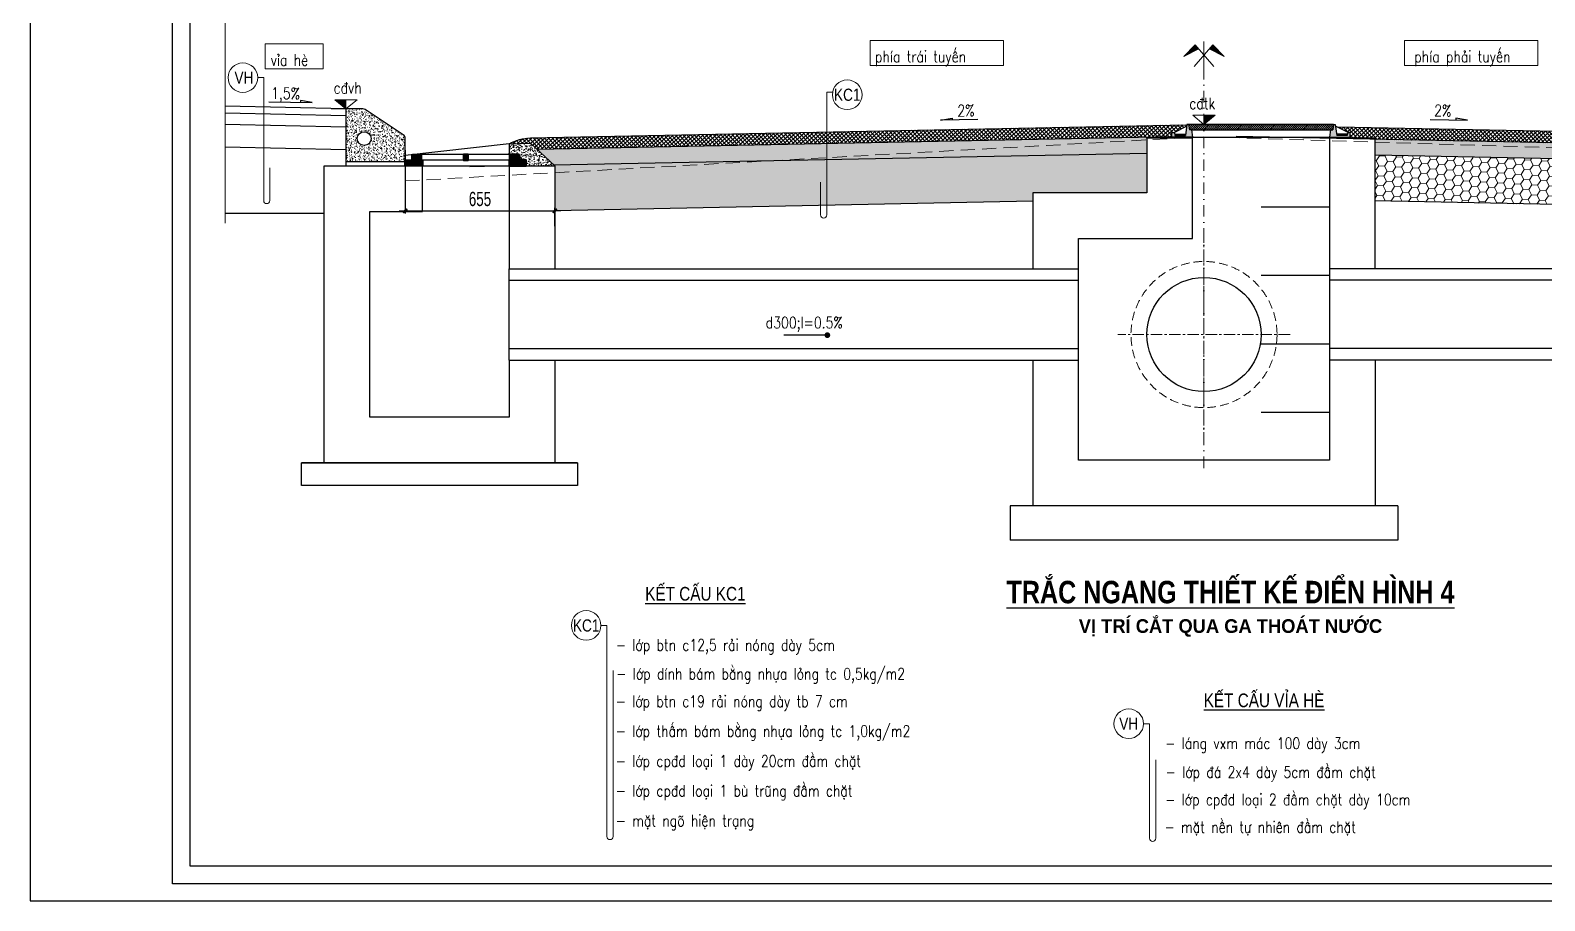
# Model space of a CAD drawing. Header units: millimetres. Extents: x -115725 to -64833, y 11643 to 38907.
# Drawn here: x -113852 to -107216, y 31369 to 35181 of the extents above; entities that cross this region are included whole.
import ezdxf
from ezdxf.enums import TextEntityAlignment as Align

# ---------------------------------------------------------------- set-up
doc = ezdxf.new("R2010")
doc.units = ezdxf.units.MM
doc.header["$MEASUREMENT"] = 0
for name, pattern in [('CENTERX2', [4, 2.5, -0.5, 0.5, -0.5]), ('DASHDOT', [1, 0.5, -0.25, 0, -0.25]), ('HIDDEN', [0.375, 0.25, -0.125])]:
    doc.linetypes.add(name, pattern=pattern)
for name, color, linetype in [('ENTTNTHIETKE1', 2, 'Continuous'), ('KHUNGTEN', 5, 'Continuous'), ('NOI', 4, 'Continuous'), ('thep', 2, 'Continuous')]:
    doc.layers.add(name, color=color, linetype=linetype)
for name, color, linetype, lineweight in [('HATCH', 252, 'Continuous', 9), ('LC Dim', 8, 'Continuous', 18), ('LC Hatch', 252, 'Continuous', 9), ('LC ISO', 153, 'Continuous', 13), ('LC MANH DUT', 35, 'HIDDEN', 5), ('LC Net dam 1', 30, 'Continuous', 30), ('LC Net dam2', 6, 'Continuous', 40), ('LC Net khuat', 4, 'HIDDEN', 13), ('LC Net manh', 239, 'Continuous', 5), ('LC Net thay', 7, 'Continuous', 25), ('LC Net truc', 79, 'DASHDOT', 13), ('LC Text1', 3, 'Continuous', 20), ('LC Text2', 7, 'Continuous', 25), ('net thay', 2, 'Continuous', 25), ('truc', 1, 'CENTERX2', 15)]:
    doc.layers.add(name, color=color, linetype=linetype, lineweight=lineweight)
doc.styles.add('General text 2', font='arial.ttf')
doc.styles.add('HOATBIF', font='hoatbif.shx', dxfattribs={"width": 0.7})
doc.styles.add('LC 1', font='')
doc.styles.add('LC 3', font='vnsimli.shx', dxfattribs={"width": 0.75})
doc.styles.add('LC3', font='', dxfattribs={"width": 0.8})
doc.styles.add('T1', font='Vnsimli.shx', dxfattribs={"width": 0.8})
doc.styles.add('T2', font='', dxfattribs={"width": 0.8})
doc.styles.get('LC 1').set_extended_font_data('.VnAvantH', bold=True)
doc.styles.get('LC3').set_extended_font_data('.VnArialH', bold=True)
doc.styles.get('T2').set_extended_font_data('.VnArialH')
doc.dimstyles.new('1-100(1-25)', dxfattribs={"dimscale": 25, "dimtxt": 2.5, "dimasz": 0.35, "dimexe": 0.5, "dimexo": 0, "dimgap": 0.8, "dimtad": 1, "dimdec": 0, "dimzin": 0, "dimdsep": 46, "dimtxsty": 'HOATBIF', "dimblk1": 'DOT', "dimblk2": 'DOT', "dimsah": 1, "dimcen": -1, "dimdle": 1, "dimclrd": 256, "dimclre": 256, "dimclrt": 4, "dimadec": 3, "dimazin": 2, "dimtfac": 0.3333333333333333, "dimtdec": 0, "dimtix": 1, "dimtmove": 2, "dimatfit": 3, "dimldrblk": 'DOT', "dimfxl": 1, "dimtvp": 0.8333333333333331, "dimtolj": 1, "dimtzin": 0, "dimarcsym": 0})
pattern_1 = [(49.99999999999999, (-301881.9870597473, -1147.037899700321), (26.89725684752825, -2.353205061847317), [2.8125, -30.9375]), (355, (-301881.9870597473, -1147.037899700321), (-5.203175010487501, 28.20720501375044), [2.25, -24.75]), (100.45144446, (-301879.7456217098, -1147.234000100325), (21.6940817522667, 25.8539996613236), [2.390257199999996, -26.29282919999997]), (46.18420000000001, (-301881.9870597473, -1139.537899700321), (40.02154990018396, -6.20697302974037), [4.21875, -46.40625]), (96.63563549, (-301878.6519318098, -1140.055148712818), (35.04982296278357, 36.52944752904564), [3.585387825, -39.43926599999999]), (351.1841639899999, (-301881.9870597473, -1139.537899700321), (35.04982293955399, 36.52944751012463), [3.375, -37.1250000375]), (21, (-301878.2370597473, -1141.412899700321), (22.38401445444231, -15.09820839995021), [2.8125, -30.9375]), (326.0000000000001, (-301878.2370597473, -1141.412899700321), (9.124324947059314, 27.19312668925699), [2.25, -24.75]), (71.45144474, (-301876.3717252223, -1142.671083725319), (31.50833912737392, 12.09491823023827), [2.390257125, -26.2928292]), (37.50000000000001, (-301881.9870597473, -1147.037899700321), (0.4559945743984001, 12.48351951867418), [0, -24.45, 0, -25.125, 0, -24.84375]), (7.499999999999999, (-301881.9870597473, -1147.037899700321), (9.865107654080573, 14.79043919558851), [0, -14.325, 0, -23.8875, 0, -9.46875]), (327.5, (-301890.3495597473, -1147.037899700321), (20.01834135646534, -0.8458076900392408), [0, -9.375, 0, -29.25, 0, -38.8125]), (317.5, (-301894.0995597473, -1147.037899700321), (21.86948135033948, 3.753936837461915), [0, -12.1875, 0, -19.425, 0, -27.5625])]
pattern_2 = [(41.57944536226145, (-21298.22711525227, 11601.98607019459), (-8.295723753529897, 9.350452791449184), []), (131.5794453622615, (-21298.22711525227, 11601.98607019459), (-9.350452791449182, -8.295723753529895), [])]
pattern_3 = [(356.5794453622615, (-21298.22711525227, 11601.98607019459), (38.72496727080856, 19.37464605805241), [25, -50]), (116.5794453622615, (-21298.22711525227, 11601.98607019459), (-36.14141931100968, 23.84948238821495), [25, -50]), (56.57944536226145, (-21298.22711525227, 11601.98607019459), (2.583547959798869, 43.22412844626736), [-50, 25])]
pattern_4 = [(49.99999999999999, (-21298.22711525227, 11601.98607019459), (26.89725684752825, -2.353205061847317), [2.8125, -30.9375]), (355, (-21298.22711525227, 11601.98607019459), (-5.203175010487501, 28.20720501375044), [2.25, -24.75]), (100.45144446, (-21295.98567721477, 11601.78996979459), (21.6940817522667, 25.8539996613236), [2.390257199999999, -26.29282919999999]), (46.18420000000001, (-21298.22711525227, 11609.48607019459), (40.02154990018396, -6.20697302974037), [4.21875, -46.40625]), (96.63563549, (-21294.89198731478, 11608.96882118209), (35.04982296278357, 36.52944752904564), [3.585387825, -39.43926599999999]), (351.1841639899999, (-21298.22711525227, 11609.48607019459), (35.04982293955399, 36.52944751012463), [3.375, -37.1250000375]), (21, (-21294.47711525227, 11607.61107019459), (22.38401445444231, -15.09820839995021), [2.8125, -30.9375]), (326.0000000000001, (-21294.47711525227, 11607.61107019459), (9.124324947059314, 27.19312668925699), [2.25, -24.75]), (71.45144474, (-21292.61178072727, 11606.35288616959), (31.50833912737392, 12.09491823023827), [2.390257125, -26.2928292]), (37.50000000000001, (-21298.22711525227, 11601.98607019459), (0.4559945743984001, 12.48351951867418), [0, -24.45, 0, -25.125, 0, -24.84375]), (7.499999999999999, (-21298.22711525227, 11601.98607019459), (9.865107654080573, 14.79043919558851), [0, -14.325, 0, -23.8875, 0, -9.46875]), (327.5, (-21306.58961525227, 11601.98607019459), (20.01834135646534, -0.8458076900392408), [0, -9.375, 0, -29.25, 0, -38.8125]), (317.5, (-21310.33961525227, 11601.98607019459), (21.86948135033948, 3.753936837461915), [0, -12.1875, 0, -19.425, 0, -27.5625])]

# ---------------------------------------------------------------- blocks, each defined once
blk = doc.blocks.new('khung vpn')
at = {"layer": 'Defpoints'}
for p, q in [((52498.75819758818, -4195.445519303803), (52498.75819758818, -4235.275694307393)), ((52498.75819758818, -4235.275694307393), (52556.45964432618, -4235.275694307393))]:
    blk.add_line(p, q, dxfattribs=at)
at = {"layer": 'KHUNGTEN'}
blk.add_lwpolyline([(52556.24304850244, -4234.884980830777), (52502.04792260095, -4234.884980830777), (52502.04792260095, -4195.662115130224), (52556.24304850244, -4195.662115130224)], close=True, dxfattribs=at)
at = {"layer": 'thep'}
blk.add_lwpolyline([(52555.83215303945, -4234.474085367845), (52502.45881806394, -4234.474085367845), (52502.45881806394, -4196.073010593269), (52555.83215303945, -4196.073010593269)], close=True, dxfattribs=at)
blk = doc.blocks.new('*U5')
at = {"layer": 'LC ISO'}
blk.add_circle((0, 0), 4.25, dxfattribs=at)
at = {"layer": 'LC Text1', "style": 'General text 2', "width": 0.8, "flags": 8}
blk.add_attdef('SYMBOL', text='', height=3.5, dxfattribs=at).set_placement((0, 0), align=Align.MIDDLE_CENTER)
blk = doc.blocks.new('DOT')
at = {"layer": 'LC Dim'}
blk.add_line((-3, 0), (3, 0), dxfattribs=at)
at = {"layer": 'LC Dim', "color": 4}
blk.add_line((-1, -1), (1, 1), dxfattribs=at)
blk.add_lwpolyline([(0.5, 1), (-1, -0.5), (-0.5, -1), (1, 0.5)], close=True, dxfattribs=at)
blk = doc.blocks.new('TIEUDE1')
at = {"layer": 'LC Text2', "color": 7, "style": 'LC 1'}
blk.add_attdef('TIªU§Ò', text='', height=5, dxfattribs=at).set_placement((0, 0), align=Align.BOTTOM_CENTER)
blk.add_attdef('TL', text='', height=3, dxfattribs=at).set_placement((0, -2), align=Align.TOP_CENTER)
blk = doc.blocks.new('DXicon')
at = {"layer": 'LC Hatch', "ltscale": 50}
for points in [[(-1.154349116972298, 4.387132476264014), (-1.900887965879519, 5.256356237832733), (-4.44734485198569, 2.692980493407958)], [(4.447344852000242, 2.692980493397044), (1.900887965864968, 5.25635623783819), (1.154349116972298, 4.387132476258557)]]:
    blk.add_hatch(color=252, dxfattribs=at).paths.add_polyline_path(points)
at = {"layer": 'LC Net manh', "color": 8, "ltscale": 50}
for p, q in [((-1.900887965864968, 5.25635623783819), (-4.447344851971138, 2.692980493418872)), ((-4.447344851971138, 2.692980493418872), (-1.154349116972298, 4.387132476264014)), ((-2.127212733117631, 0.5662843859008717), (1.900887965879519, 5.25635623783819)), ((2.127212733117631, 0.5662843859008717), (-1.900887965864968, 5.25635623783819)), ((7.275957614183426e-12, 0.04307960732694482), (7.275957614183426e-12, 6.043079607326945)), ((4.44734485198569, 2.692980493418872), (1.15434911698685, 4.387132476264014)), ((1.900887965879519, 5.25635623783819), (4.44734485198569, 2.692980493418872))]:
    blk.add_line(p, q, dxfattribs=at)
blk = doc.blocks.new('Caodo1')
at = {"layer": 'LC Text1'}
blk.add_hatch(color=4, dxfattribs=at).paths.add_polyline_path([(3.638e-12, 200.210680454169), (3.638e-12, 3.166521039738275e-15), (243.3882687822297, 200.210680454169)])
at = {"layer": 'LC Text1', "color": 4}
for p, q in [((323.6303984126134, 0), (-323.6303984126098, 0)), ((3.638e-12, 0), (3.638e-12, 200.2106804541654))]:
    blk.add_line(p, q, dxfattribs=at)
blk.add_lwpolyline([(-243.3882687822297, 200.210680454169), (243.3882687822297, 200.210680454169), (3.638e-12, 0), (3.638e-12, 0)], close=True, dxfattribs=at)
at = {"layer": 'LC Text1', "color": 4, "style": 'T1', "width": 0.8}
blk.add_attdef('%%P0,00', text='', height=250, dxfattribs=at).set_placement((-39.04586973765618, 459.5053816559738), align=Align.MIDDLE_CENTER)
blk = doc.blocks.new('*D161')
at = {"layer": 'Defpoints', "color": 0, "transparency": 16777216}
for p in [(-112209.3804088285, 34656.83713141796), (-111554.380408821, 34390.93879401583), (-111554.380408821, 34323.2234647088)]:
    blk.add_point(p, dxfattribs=at)
at = {"layer": 'LC Net thay', "lineweight": -2, "transparency": 16777216}
for p, q in [((-112209.3804088285, 34656.83713141796), (-112209.3804088285, 34378.43879401583)), ((-112200.6304088285, 34390.93879401583), (-111563.130408821, 34390.93879401583)), ((-111554.380408821, 34323.2234647088), (-111554.380408821, 34403.43879401583))]:
    blk.add_line(p, q, dxfattribs=at)
at = {"layer": 'LC Net thay', "lineweight": -2, "transparency": 16777216, "xscale": 8.75, "yscale": 8.75, "zscale": 8.75, "rotation": 180}
blk.add_blockref('DOT', (-112209.3804088285, 34390.93879401583), dxfattribs=at)
at = {"layer": 'LC Net thay', "lineweight": -2, "transparency": 16777216, "xscale": 8.75, "yscale": 8.75, "zscale": 8.75}
blk.add_blockref('DOT', (-111554.380408821, 34390.93879401583), dxfattribs=at)
at = {"layer": 'LC Net thay', "color": 4, "transparency": 16777216, "insert": (-111881.8804088247, 34442.18879401583), "char_height": 62.5, "attachment_point": 5, "style": 'HOATBIF'}
blk.add_mtext('\\A1;655', dxfattribs=at)
blk = doc.blocks.new('_Dot')
at = {"color": 0, "linetype": 'ByBlock', "lineweight": -2}
blk.add_line((-0.5, 0), (-1, 0), dxfattribs=at)
at = {"color": 0, "linetype": 'ByBlock', "const_width": 0.5}
blk.add_lwpolyline([(-0.25, 0, 1), (0.25, 0, 1)], format="xyb", close=True, dxfattribs=at)

msp = doc.modelspace()

# ---------------------------------------------------------------- hatches: boundary and pattern name
at = {"layer": 'HATCH', "ltscale": 2000}
for points in [[(-108763.6242128247, 34745.37019510082), (-108773.5256465227, 34745.37019510456), (-108776.6331734106, 34768.91909078506), (-108784.4629225119, 34768.91909078208), (-108790.8607719706, 34720.23578650272), (-108837.4736751974, 34720.23578649922), (-108837.4736751914, 34726.17664671808), (-108840.6725999295, 34733.48847467916), (-108850.695897421, 34733.4884746719), (-108850.6958974193, 34713.0458223425), (-108759.4503777053, 34713.04582234841)], [(-108155.2765425865, 34745.37019511122), (-108145.3751088885, 34745.3701951075), (-108142.2675820053, 34768.91909078614), (-108134.4378329039, 34768.9190907798), (-108128.0399834392, 34720.23578650175), (-108081.4270802125, 34720.23578650524), (-108081.4270802158, 34726.17664672393), (-108078.2281554873, 34733.48847467642), (-108068.2048579956, 34733.48847467437), (-108068.2048579939, 34713.04582234498), (-108159.4503777081, 34713.04582234839)]]:
    msp.add_hatch(color=256, dxfattribs=at).paths.add_polyline_path(points)
at = {"layer": 'HATCH'}
h = msp.add_hatch(dxfattribs=at)
h.set_pattern_fill('ANSI31', color=256, scale=50, angle=2.2915256763115, style=0)
h.set_pattern_definition([(47.29152567631151, (-110511.0276449843, 35986.27089680396), (-4.59258927504671, 4.239177249269716), [])])
h.paths.add_polyline_path([(-108763.6242128247, 34745.37019510082), (-108773.5256465227, 34745.37019510456), (-108776.6331734106, 34768.91909078506), (-108142.2675820053, 34768.91909078614), (-108145.3751088885, 34745.3701951075), (-108155.2765425865, 34745.37019511122)])
at = {"layer": 'LC Hatch'}
h = msp.add_hatch(dxfattribs=at)
h.set_pattern_fill('AR-CONC', color=256, scale=3.75, style=0)
h.set_pattern_definition(pattern_1)
h.paths.add_polyline_path([(-112469.3804088378, 34607.18896900038), (-112469.3804088378, 34837.18896900038), (-112395.435489999, 34837.18896900038, -0.1480632260357877), (-112384.3419176586, 34833.82997489208), (-112218.286404914, 34723.12629972278, -0.2507648909450622), (-112209.3804088378, 34706.48529383553), (-112209.3804088192, 34607.18896900038)])
h.paths.add_polyline_path([(-112359.3804088378, 34707.18896900038, 1), (-112419.3804088378, 34707.18896900038, 1)], flags=16)
at = {"layer": 'LC Hatch', "ltscale": 2}
h = msp.add_hatch(dxfattribs=at)
h.set_pattern_fill('ANSI37', color=256, scale=100, angle=-3.420554637738544, style=0)
h.set_pattern_definition(pattern_2)
h.paths.add_polyline_path([(-108850.6958974196, 34716.09278101318), (-108850.695897421, 34733.4884746719), (-108840.6725999295, 34733.48847467916), (-108785.4106986439, 34761.70715587814), (-108784.660786041, 34767.41348324074), (-111659.8033971453, 34709.91063101866, 0.1195430038930026), (-111754.3804088208, 34684.15541022087), (-111659.8033971447, 34687.26156318947), (-111631.5846922929, 34660.4750051157)])
at = {"layer": 'LC Hatch'}
h = msp.add_hatch(dxfattribs=at)
h.set_pattern_fill('AR-CONC', color=256, scale=3.75, style=0)
h.set_pattern_definition(pattern_4)
h.paths.add_polyline_path([(-108959.3804088192, 34708.9190907855), (-108959.3804088192, 34713.91909078519), (-111631.5846922929, 34660.4750051157), (-111559.3637775799, 34591.91942340996), (-108959.3804088192, 34643.91909078518)])
at = {"layer": 'LC Hatch', "ltscale": 2}
h = msp.add_hatch(dxfattribs=at)
h.set_pattern_fill('ANSI37', color=256, scale=100, angle=-3.420554637738544, style=0)
h.set_pattern_definition(pattern_2)
h.paths.add_polyline_path([(-105758.9574204931, 34709.91063101866), (-108124.7139423159, 34757.22576145511), (-108078.2281554873, 34733.48847467642), (-108068.2048579956, 34733.48847467437), (-108068.2048579939, 34713.04582234498), (-108068.2048579939, 34708.9190907855), (-107959.3804088192, 34708.9190907855), (-107959.3804088192, 34703.91909078518), (-105787.1761253456, 34660.4750051157), (-105758.9574204937, 34687.26156318947), (-105664.3804088176, 34684.15541022087, 0.1195430038930025)])
at = {"layer": 'LC Hatch'}
h = msp.add_hatch(dxfattribs=at)
h.set_pattern_fill('AR-CONC', color=256, scale=3.75, style=0)
h.set_pattern_definition(pattern_1)
h.paths.add_polyline_path([(-111717.2873653971, 34685.37364142635), (-111659.8033971447, 34687.26156318947), (-111554.380408821, 34587.18896900515), (-111754.3804088208, 34587.18896900504), (-111754.3804088208, 34684.15541022087), (-111717.2873653971, 34684.15541022087)])
h = msp.add_hatch(dxfattribs=at)
h.set_pattern_fill('HONEY', color=256, scale=200, angle=-3.420554637738544, style=0)
h.set_pattern_definition(pattern_3)
h.paths.add_polyline_path([(-109459.3804088192, 34433.91909078518), (-109459.3804088192, 34468.9190907855), (-108959.3804088192, 34468.9190907855), (-108959.3804088192, 34643.91909078518), (-111559.3637775799, 34591.91942340996), (-111554.380408821, 34587.18896900515), (-111554.380408821, 34392.01909078514)], flags=17)
h = msp.add_hatch(dxfattribs=at)
h.set_pattern_fill('AR-CONC', color=256, scale=3.75, style=0)
h.set_pattern_definition(pattern_4)
h.paths.add_polyline_path([(-105859.3970400585, 34591.91942340996), (-105787.1761253456, 34660.4750051157), (-107959.3804088192, 34703.91909078518), (-107959.3804088192, 34633.91909078518)])
h = msp.add_hatch(dxfattribs=at)
h.set_pattern_fill('ANSI37', color=8, scale=20, style=0)
h.set_pattern_definition([(45, (-124008.2515477199, 36045.57837296943), (-1.767766952966369, 1.767766952966369), []), (135, (-124008.2515477199, 36045.57837296943), (-1.767766952966369, -1.767766952966369), [])])
h.paths.add_polyline_path([(-112209.3804088192, 34587.18896900504), (-112209.3804088192, 34612.18896900504), (-112179.3804088192, 34612.18896900504), (-112179.3804088192, 34633.18896900597, -0.4142135623732283), (-112175.3804088201, 34637.18896900504), (-112163.3804088194, 34637.18896900504, -0.4142135623730951), (-112159.3804088192, 34633.18896900597), (-112159.3804088192, 34612.18896900504), (-112134.3804088192, 34612.18896900504), (-112134.3804088192, 34587.18896900504)])
h = msp.add_hatch(dxfattribs=at)
h.set_pattern_fill('ANSI37', color=8, scale=20, style=0)
h.set_pattern_definition([(45, (-50572.66379417977, 59705.18896900504), (-1.767766952966369, 1.767766952966369), []), (135, (-50572.66379417977, 59705.18896900504), (-1.767766952966369, -1.767766952966369), [])])
h.paths.add_polyline_path([(-111749.3804088192, 34637.18896900504), (-111733.3804088192, 34637.18896900504, -0.4142135623730951), (-111729.3804088192, 34633.18896900504), (-111729.3804088192, 34612.18896900504), (-111749.3804088192, 34612.18896900504)])
h.paths.add_polyline_path([(-111954.3380971629, 34637.18896900504), (-111934.3380971629, 34637.18896900504), (-111934.3380971629, 34612.18896900504), (-111954.3380971629, 34612.18896900504)])
h.paths.add_polyline_path([(-112159.3804088192, 34633.18896900504, -0.4142135623730951), (-112155.3804088192, 34637.18896900504), (-112139.3804088192, 34637.18896900504), (-112139.3804088192, 34612.18896900504), (-112159.3804088192, 34612.18896900504)])
h = msp.add_hatch(dxfattribs=at)
h.set_pattern_fill('ANSI37', color=8, scale=20, style=0)
h.set_pattern_definition([(45, (-304798.4870597473, 7176.462100299679), (-1.767766952966369, 1.767766952966369), []), (135, (-304798.4870597473, 7176.462100299679), (-1.767766952966369, -1.767766952966369), [])])
h.paths.add_polyline_path([(-111679.3804088192, 34587.18896900504), (-111679.3804088192, 34612.18896900504), (-111709.3804088192, 34612.18896900504), (-111709.3804088192, 34633.18896900597, 0.4142135623732283), (-111713.3804088182, 34637.18896900504), (-111725.3804088189, 34637.18896900504, 0.4142135623730951), (-111729.3804088192, 34633.18896900597), (-111729.3804088192, 34612.18896900504), (-111754.3804088192, 34612.18896900504), (-111754.3804088192, 34587.18896900504)])
h = msp.add_hatch(dxfattribs=at)
h.set_pattern_fill('HONEY', color=256, scale=200, angle=-3.420554637738544, style=0)
h.set_pattern_definition(pattern_3)
h.paths.add_polyline_path([(-105864.3804088175, 34587.18896900515), (-105859.3970400585, 34591.91942340996), (-107959.3804088192, 34633.91909078518), (-107959.3804088192, 34433.91909078518), (-105864.3804088175, 34392.01909078514)])

# ---------------------------------------------------------------- linework, layer by layer
msp.add_line((-112999.0754966939, 34337.15408034092), (-112999.0754966938, 35606.92376913605), dxfattribs=at)
for points in [[(-112569.4671545403, 35121.37980165092), (-112823.6789004914, 35121.37980165093), (-112823.6789004914, 35012.1227098367), (-112569.4671545403, 35012.12270983669)], [(-110172.1141549234, 35136.10199096188), (-109588.4766155946, 35136.10199096188), (-109588.4766155946, 35026.84489914765), (-110172.1141549234, 35026.84489914765)], [(-107246.646662715, 35136.10199096193), (-107830.2842020438, 35136.10199096191), (-107830.2842020438, 35026.84489914768), (-107246.646662715, 35026.8448991477)]]:
    msp.add_lwpolyline(points, close=True, dxfattribs=at)
at = {"layer": 'LC MANH DUT', "ltscale": 150}
msp.add_circle((-108709.3804088192, 33848.9190907855), 320, dxfattribs=at)
at = {"layer": 'LC Net dam 1', "lineweight": 30}
for points in [[(-112469.3804088378, 34837.18896900038), (-112999.0754966938, 34848.93038315032)], [(-111659.8033971452, 34709.91063101866), (-108784.660786041, 34767.41348324074)], [(-105758.9574204933, 34709.91063101866), (-108124.7139423159, 34757.22576145511)]]:
    msp.add_lwpolyline(points, dxfattribs=at)
at = {"layer": 'LC Net dam 1'}
msp.add_lwpolyline([(-111754.3804088208, 34684.15541022087, -0.1195430038937634), (-111659.8033971447, 34709.91063101868, -1.907169742549842)], format="xyb", dxfattribs=at)
at = {"layer": 'LC Net dam2'}
msp.add_line((-112209.3804088192, 34587.18896900504), (-112209.3804088192, 34586.80972530555), dxfattribs=at)
for points in [[(-112159.3804088192, 34612.18896900504), (-112134.3804088192, 34612.18896900504), (-112134.3804088192, 34587.18896900504), (-112209.3804088192, 34587.18896900504), (-112209.3804088192, 34612.18896900504), (-112179.3804088192, 34612.18896900504), (-112179.3804088192, 34633.18896900597, -0.414213562373095), (-112175.3804088201, 34637.18896900504), (-112163.3804088194, 34637.18896900504, -0.414213562373095), (-112159.3804088192, 34633.18896900597)], [(-112155.3804088192, 34637.18896900504), (-112139.3804088192, 34637.18896900504), (-112139.3804088192, 34612.18896900504), (-112159.3804088192, 34612.18896900504), (-112159.3804088192, 34633.18896900504, -0.414213562373095)], [(-111729.3804088192, 34612.18896900504), (-111754.3804088192, 34612.18896900504), (-111754.3804088192, 34587.18896900504), (-111679.3804088192, 34587.18896900504), (-111679.3804088192, 34612.18896900504), (-111709.3804088192, 34612.18896900504), (-111709.3804088192, 34633.18896900597, 0.414213562373095), (-111713.3804088182, 34637.18896900504), (-111725.3804088189, 34637.18896900504, 0.414213562373095), (-111729.3804088192, 34633.18896900597)], [(-111733.3804088192, 34637.18896900504), (-111749.3804088192, 34637.18896900504), (-111749.3804088192, 34612.18896900504), (-111729.3804088192, 34612.18896900504), (-111729.3804088192, 34633.18896900504, 0.414213562373095)]]:
    msp.add_lwpolyline(points, format="xyb", close=True, dxfattribs=at)
msp.add_lwpolyline([(-111934.3380971629, 34637.18896900504), (-111954.3380971629, 34637.18896900504), (-111954.3380971629, 34612.18896900504), (-111934.3380971629, 34612.18896900504)], close=True, dxfattribs=at)
at = {"layer": 'LC Net khuat', "linetype": 'HIDDEN', "ltscale": 250}
msp.add_lwpolyline([(-112209.3804088192, 34521.39725360855), (-108709.3804088192, 34715.04962778158), (-105209.3804088192, 34606.13756657692)], dxfattribs=at)
at = {"layer": 'LC Net manh', "color": 252}
for points in [[(-112855.9250378214, 34974.01669007775), (-112829.704515263, 34974.01669007775), (-112829.7045152631, 34435.76583814908, 0.9999999999999999), (-112802.6001746898, 34435.76583814908), (-112802.6001746898, 34579.47623329971)], [(-110336.42556806, 34910.73833954906), (-110362.6460906184, 34910.73833954906), (-110362.6460906184, 34372.48748762038, -0.9999999999999999), (-110389.7504311916, 34372.48748762038), (-110389.7504311916, 34516.19788277101)], [(-108974.4410516036, 32144.45381727859), (-108948.2205290452, 32144.45381727859), (-108948.2205290452, 31642.67469534417, 0.9999999999999999), (-108921.116188472, 31642.67469534417), (-108921.116188472, 31985.83442276213)]]:
    msp.add_lwpolyline(points, format="xyb", dxfattribs=at)
at = {"layer": 'LC Net manh', "color": 252, "elevation": 1.551226887764952e-06}
msp.add_lwpolyline([(-111351.8275471742, 32574.7774684613), (-111325.6070246157, 32574.7774684613), (-111325.6070246157, 31650.34379206781, 0.9999999999999999), (-111298.5026840425, 31650.34379206781), (-111298.5026840425, 32376.96262476775)], format="xyb", dxfattribs=at)
at = {"layer": 'LC Net thay'}
for p, q in [((-112469.3804088378, 34607.18896900038), (-112469.3804088378, 34587.18896900504)), ((-112469.3804088378, 34607.18896900038), (-112469.3804088378, 34587.18896900504)), ((-111749.3804088192, 34637.18896900504), (-112139.3804088192, 34637.18896900504)), ((-111754.3804088192, 34612.18896900504), (-112134.3804088192, 34612.18896900504)), ((-109459.3804088191, 33737.1889690004), (-109459.3804088191, 33098.91909078549)), ((-107959.3804088191, 33737.1889690004), (-107959.3804088191, 33098.9190907855)), ((-107859.3804088192, 33098.9190907855), (-109559.3804088192, 33098.9190907855)), ((-109559.3804088192, 33098.9190907855), (-109559.3804088192, 32948.9190907855)), ((-107859.3804088192, 33098.9190907855), (-107859.3804088192, 32948.9190907855)), ((-107859.3804088192, 32948.9190907855), (-109559.3804088192, 32948.9190907855))]:
    msp.add_line(p, q, dxfattribs=at)
at = {"layer": 'LC Net thay', "ltscale": 250}
for points in [[(-112469.3804088378, 34807.18896900038), (-112999.0754966938, 34818.93038315032)], [(-112469.3804088378, 34757.18896900038), (-112999.0754966938, 34768.93038315032)], [(-111631.5846922929, 34660.4750051157), (-108850.6958974196, 34716.09278101318)], [(-105787.1761253456, 34660.4750051157), (-108568.0649202188, 34716.09278101318)], [(-112469.3804088378, 34657.18896900038), (-112999.0754966938, 34668.93038315032)], [(-111559.3637775799, 34591.91942340996), (-108959.3804088192, 34643.91909078518)], [(-111926.4306132249, 34584.57808669707), (-111795.8864978264, 34587.18896900504)], [(-105859.3970400585, 34591.91942340996), (-107959.3804088192, 34633.91909078518)], [(-112564.3804088208, 34378.91909078541), (-112999.0754966939, 34378.91909078544)], [(-111554.380408821, 34392.01909078514), (-109459.3804088192, 34433.91909078518)], [(-105864.3804088175, 34392.01909078514), (-107959.3804088192, 34433.91909078518)]]:
    msp.add_lwpolyline(points, dxfattribs=at)
at = {"layer": 'LC Net thay'}
for points in [[(-112469.3804088378, 34607.18896900038), (-112209.3804088192, 34607.18896900038), (-112209.3804088378, 34706.48529383554, 0.2507648909283506), (-112218.2864049034, 34723.1262997325), (-112384.3419176669, 34833.829974902, 0.1480687391167929), (-112395.4359215827, 34837.18896900504), (-112469.3804088378, 34837.18896900038)], [(-112469.3804088378, 34607.18896900038), (-112209.3804088192, 34607.18896900037), (-112209.3804088378, 34706.48529383553, 0.2507648909283506), (-112218.2864049034, 34723.1262997325), (-112384.3419176669, 34833.829974902, 0.1480687391167929), (-112395.4359215827, 34837.18896900504), (-112469.3804088378, 34837.18896900038)]]:
    msp.add_lwpolyline(points, format="xyb", close=True, dxfattribs=at)
for points in [[(-107959.3804088192, 34137.1889690004), (-107959.3804088192, 34708.9190907855), (-108159.3804088192, 34708.9190907855), (-108159.3804088192, 33298.9190907855), (-109259.3804088192, 33298.9190907855), (-109259.3804088192, 34268.9190907855), (-108759.3804088589, 34268.9190907855), (-108759.3804076591, 34708.9190907855), (-108959.3804088192, 34708.9190907855), (-108959.3804088192, 34468.9190907855), (-109459.3804088192, 34468.9190907855), (-109459.3804088192, 34137.1889690004)], [(-108959.3804088192, 34708.9190907855), (-108959.3804088192, 34713.91909078519)], [(-108068.2048579939, 34713.04582234498), (-108068.2048579939, 34708.9190907855)], [(-112564.380408821, 33287.18896900038), (-112564.3804088208, 34587.18896900504), (-111554.3804088208, 34587.18896900504), (-111659.8033971447, 34687.26156318947)], [(-111754.3804088208, 34684.15541022087), (-111659.8033971447, 34687.26156318947)], [(-111754.3804088208, 34684.15541022087), (-111754.3804088209, 34137.1889690004)], [(-112469.3804088378, 34587.18896900504), (-112209.3804088192, 34587.18896900504), (-112209.3804088192, 34607.18896900038)], [(-111754.3804088209, 33737.1889690004), (-111754.3804088209, 33487.18896900038), (-112364.380408821, 33487.18896900038), (-112364.380408821, 34387.1889689856), (-112134.3804088192, 34387.18896900504), (-112134.3804088192, 34587.18896900504)], [(-111554.380408821, 34587.18896900463), (-111554.380408821, 34137.1889690004)], [(-108459.3804088191, 34408.9190907855), (-108159.3804088191, 34408.9190907855)], [(-111754.3804088209, 33737.1889690004), (-111754.3804088209, 34137.1889690004)], [(-111754.3804088209, 34137.1889690004), (-109259.3804088192, 34137.1889690004)], [(-108459.3804088191, 34108.9190907855), (-108159.3804088191, 34108.9190907855)], [(-105664.3804088175, 34137.1889690004), (-108159.3804088192, 34137.1889690004)], [(-111754.3804088209, 34087.1889690004), (-109259.3804088192, 34087.1889690004)], [(-105664.3804088175, 34087.1889690004), (-108159.3804088192, 34087.1889690004)], [(-111754.3804088209, 33787.1889690004), (-109259.3804088192, 33787.1889690004)], [(-108459.3804088191, 33808.9190907855), (-108159.3804088191, 33808.9190907855)], [(-105664.3804088175, 33787.1889690004), (-108159.3804088192, 33787.1889690004)], [(-111754.3804088209, 33737.1889690004), (-109259.3804088192, 33737.1889690004)], [(-111554.380408821, 33737.1889690004), (-111554.380408821, 33287.18896900038)], [(-105664.3804088175, 33737.1889690004), (-108159.3804088192, 33737.1889690004)], [(-108459.3804088191, 33508.9190907855), (-108159.3804088191, 33508.9190907855)], [(-111454.3804088396, 33287.18896900038), (-112664.380408821, 33287.18896900038), (-111454.3804088396, 33287.18896900038), (-111454.3804088396, 33187.18896900038), (-112664.380408821, 33187.18896900038), (-112664.380408821, 33287.18896900038)]]:
    msp.add_lwpolyline(points, dxfattribs=at)
for centre, radius in [((-112389.3804088378, 34707.18896900038), 30), ((-112389.3804088378, 34707.18896900038), 30), ((-108709.3804088192, 33848.9190907855), 250)]:
    msp.add_circle(centre, radius, dxfattribs=at)
at = {"layer": 'LC Net truc', "color": 1, "ltscale": 100}
msp.add_line((-108709.3804088192, 33264.07430015237), (-108709.3804088192, 35012.97101997164), dxfattribs=at)
at = {"layer": 'net thay', "ltscale": 2000}
for p, q in [((-108850.6958974193, 34713.0458223425), (-108850.695897421, 34733.4884746719)), ((-108850.6958974193, 34713.0458223425), (-108850.695897421, 34733.4884746719)), ((-108850.695897421, 34733.4884746719), (-108840.6725999295, 34733.48847467916)), ((-108850.6958974193, 34713.0458223425), (-108850.695897413, 34720.23578650109)), ((-108840.6725999295, 34733.48847467916), (-108785.4106986371, 34761.7071558816)), ((-108840.6725999295, 34733.48847467916), (-108837.4736751914, 34726.17664671808)), ((-108837.4736751914, 34726.17664671808), (-108790.0381913265, 34726.17664672421)), ((-108837.4736751914, 34726.17664671808), (-108837.4736751974, 34720.23578649922)), ((-108837.4736751974, 34720.23578649922), (-108790.8607719706, 34720.23578650272)), ((-108784.4629225119, 34768.91909078208), (-108790.8607719706, 34720.23578650272)), ((-108776.6331734106, 34768.91909078506), (-108784.4629225119, 34768.91909078208)), ((-108776.6331734106, 34768.91909078506), (-108773.5256465227, 34745.37019510456)), ((-108763.624212834, 34745.37019510063), (-108773.5256465227, 34745.37019510456)), ((-108763.6242128247, 34745.37019510082), (-108759.4503777053, 34713.04582234841)), ((-108155.2765425865, 34745.37019511122), (-108159.4503777081, 34713.04582234839)), ((-108159.4503777081, 34713.04582234839), (-108068.2048579939, 34713.04582234498)), ((-108155.2765425865, 34745.37019511122), (-108145.3751088885, 34745.3701951075)), ((-108142.2675820053, 34768.91909078614), (-108145.3751088885, 34745.3701951075)), ((-108142.2675820053, 34768.91909078614), (-108134.4378329039, 34768.9190907798)), ((-108134.4378329039, 34768.9190907798), (-108128.0399834392, 34720.23578650175)), ((-108078.2281554873, 34733.48847467642), (-108133.490056775, 34761.7071558754)), ((-108081.4270802158, 34726.17664672393), (-108128.8625640901, 34726.17664671763)), ((-108081.4270802125, 34720.23578650524), (-108128.0399834392, 34720.23578650175)), ((-108078.2281554873, 34733.48847467642), (-108081.4270802158, 34726.17664672393)), ((-108081.4270802158, 34726.17664672393), (-108081.4270802125, 34720.23578650524)), ((-108068.2048579956, 34733.48847467437), (-108078.2281554873, 34733.48847467642)), ((-108068.2048579939, 34713.04582234498), (-108068.2048579956, 34733.48847467437)), ((-108068.2048579939, 34713.04582234498), (-108068.2048579956, 34733.48847467437)), ((-108068.2048579939, 34713.04582234498), (-108068.2048579969, 34720.23578650338))]:
    msp.add_line(p, q, dxfattribs=at)
at = {"layer": 'net thay'}
for p, q in [((-108759.4503777053, 34713.04582234841), (-108850.6958974193, 34713.0458223425)), ((-108142.2675820053, 34768.91909078614), (-108776.6331734106, 34768.91909078506)), ((-108763.6242128247, 34745.37019510082), (-108155.2765425865, 34745.37019511122)), ((-108759.4503777053, 34713.04582234841), (-108159.4503777081, 34713.04582234839))]:
    msp.add_line(p, q, dxfattribs=at)
msp.add_lwpolyline([(-111754.3804088208, 34684.15541022087), (-112209.3804088105, 34633.69838071698)], dxfattribs=at)
at = {"layer": 'NOI'}
for points in [[(-112807.6469401317, 34867.81328251029), (-112616.8462991716, 34864.95127289587), (-112668.3184188826, 34874.01814282613), (-112668.2014292023, 34865.72159984631)], [(-109700.46728735, 34790.45230604004), (-109863.7176558987, 34787.18729866906), (-109812.2914993785, 34796.51133553302), (-109812.3670178416, 34788.21431143017)], [(-107718.2935302885, 34790.45230604004), (-107555.0431617397, 34787.18729866906), (-107606.4693182599, 34796.51133553302), (-107606.3937997967, 34788.21431143017)]]:
    msp.add_lwpolyline(points, dxfattribs=at)
at = {"layer": 'truc', "ltscale": 20}
for p, q in [((-108709.3804088192, 34300.9190907855), (-108709.3804088192, 33396.91909078551)), ((-108332.3804088192, 33848.9190907855), (-109086.3804088192, 33848.9190907855))]:
    msp.add_line(p, q, dxfattribs=at)

# ---------------------------------------------------------------- block references
at = {"layer": 'ENTTNTHIETKE1', "color": 6, "xscale": 189.256666215533, "yscale": 189.256666215533, "zscale": 189.256666215533}
msp.add_blockref('khung vpn', (-10049592.29191543, 832923.5083723943), dxfattribs=at)
at = {"layer": 'LC Hatch', "xscale": 19.9999994814425, "yscale": 19.9999994814425, "zscale": 19.9999994814425}
msp.add_blockref('DXicon', (-108709.3804088193, 35012.10942784743), dxfattribs=at)
at = {"layer": 'LC Net manh'}
ref = msp.add_blockref('*U5', (-112920.7250361411, 34974.01669007776), dxfattribs=dict(at, xscale=-15.24705842815456, yscale=15.24705842815456, zscale=15.24705842815456, rotation=359.9999999999968))
ref.add_attrib('SYMBOL', 'VH', dxfattribs={"layer": 'LC Text1', "height": 53.36470449856005, "rotation": 359.9999999999968, "style": 'General text 2', "width": 0.7999999999997138}).set_placement((-112916.1821199601, 34974.01669007776), align=Align.MIDDLE_CENTER)
ref = msp.add_blockref('*U5', (-110272.6666674241, 34899.1693131452), dxfattribs=dict(at, xscale=15.24705842815456, yscale=15.24705842815456, zscale=15.24705842815456))
ref.add_attrib('SYMBOL', 'KC1', dxfattribs={"layer": 'LC Text1', "height": 53.36470449856005, "style": 'General text 2', "width": 0.7999999999997138}).set_placement((-110272.6666674241, 34899.1693131452), align=Align.MIDDLE_CENTER)
ref = msp.add_blockref('*U5', (-111416.6275454938, 32574.7774684613, 1.551226887764952e-06), dxfattribs=dict(at, xscale=15.24705842815456, yscale=15.24705842815456, zscale=15.24705842815456))
ref.add_attrib('SYMBOL', 'KC1', dxfattribs={"layer": 'LC Text1', "height": 53.36470449856005, "style": 'General text 2', "width": 0.7999999999997138}).set_placement((-111416.6275454938, 32574.7774684613, 1.551226887764952e-06), align=Align.MIDDLE_CENTER)
ref = msp.add_blockref('*U5', (-109039.2410499233, 32144.45381727859), dxfattribs=dict(at, xscale=15.24705842815456, yscale=15.24705842816002, zscale=15.24705842815929))
ref.add_attrib('SYMBOL', 'VH', dxfattribs={"layer": 'LC Text1', "height": 53.36470449856005, "style": 'General text 2', "width": 0.7999999999997138}).set_placement((-109039.2410499233, 32144.45381727859), align=Align.MIDDLE_CENTER)
at = {"layer": 'LC Text1'}
ref = msp.add_blockref('Caodo1', (-112469.3804088378, 34837.18896900038), dxfattribs=dict(at, xscale=-0.1999999948311597, yscale=0.1999999948311597, zscale=0.1999999948311597, rotation=359.9999999999968))
ref.add_attrib('%%P0,00', 'c®vh', dxfattribs={"layer": 'LC Text2', "height": 49.99999870346772, "rotation": 359.9999999999968, "style": 'T1', "width": 0.8}).set_placement((-112461.5712350928, 34929.09004294857), align=Align.MIDDLE_CENTER)
ref = msp.add_blockref('Caodo1', (-108709.3804088192, 34768.91909078518), dxfattribs=dict(at, xscale=0.1999999948311597, yscale=0.1999999948311597, zscale=0.1999999948311597))
ref.add_attrib('%%P0,00', 'c®tk', dxfattribs={"layer": 'LC Text2', "height": 49.99999870346772, "style": 'T1', "width": 0.8}).set_placement((-108717.1895825642, 34860.82016473336), align=Align.MIDDLE_CENTER)
at = {"layer": 'LC Text2'}
ref = msp.add_blockref('TIEUDE1', (-108593.4130028011, 32642.24144792299), dxfattribs=dict(at, xscale=20.00000000004366, yscale=20.00000000004366, zscale=20.00000000004366))
ref.add_attrib('TIªU§Ò', '%%UTR¾C ngang thiÕt kÕ §IÓN H×NH 4', dxfattribs={"color": 7, "height": 98.4882920506366, "style": 'LC3', "width": 0.8}).set_placement((-108593.4130028011, 32642.24144792299), align=Align.BOTTOM_CENTER)
ref.add_attrib('TL', 'vÞ trÝ c¾t qua ga tho¸t n\xadíc', dxfattribs={"color": 7, "height": 60.00000000004167, "style": 'LC 1'}).set_placement((-108593.4130028011, 32602.2414479221), align=Align.TOP_CENTER)

# ---------------------------------------------------------------- texts
at = {"layer": 'LC Text1', "color": 3, "style": 'LC 3', "width": 0.8}
for s, p in [('phÝa tr¸i tuyÕn', (-110150.9677944801, 35041.10199096188)), ('phÝa ph¶i tuyÕn', (-107787.7930231585, 35041.10199096191))]:
    msp.add_text(s, height=50.00000000001614, dxfattribs=at).set_placement(p)
for s, height, rotation, p in [('vØa hÌ', 50.00000000001614, 359.9999999999968, (-112799.3942762259, 35026.37980165093)), ('1,5%%%', 50.00000000001614, 359.1406277563457, (-112797.4224629036, 34881.1669760443)), ('2%%%', 50.00000000001614, 1.145762838173219, (-109789.7013289306, 34804.27584045794)), ('2%%%', 50.00000000001614, 358.8542371618194, (-107701.4259692396, 34805.72317006859)), ('d300;I=0.5%%%', 50.00155040982205, 359.9992162747461, (-110629.6610013236, 33876.30237591961)), ('- líp btn c12,5 r¶i nãng dµy 5cm', 50.00202546497705, 359.9992162885283, (-111286.6120852841, 32464.18963466071)), ('- líp dÝnh b¸m b»ng nhùa láng tc 0,5kg/m2', 50.00202546497705, 359.9992162885283, (-111284.5871054623, 32337.92444489566)), ('- líp btn c19 r¶i nãng dµy tb 7 cm', 50.00202546497705, 359.9992162885283, (-111287.0194898686, 32217.57525762553)), ('- líp thÊm b¸m b»ng nhùa láng tc 1,0kg/m2', 50.00202546497705, 359.9992162885283, (-111287.0212769237, 32086.92677144424)), ('- l¸ng vxm m¸c 100 dµy 3cm', 50.00202546497705, 359.9992162885283, (-108879.18035995, 32033.86598347801, -1.777822578143705e-06)), ('- líp cp®d lo¹i 1 dµy 20cm ®Çm chÆt', 50.00202546497705, 359.9992162885283, (-111287.0230639532, 31956.27828524648)), ('- líp ®¸ 2x4 dµy 5cm ®Çm chÆt', 50.00202546497705, 359.9992162885283, (-108877.1553801283, 31907.60079371295, -1.777822578143717e-06)), ('- líp cp®d lo¹i 1 bï tròng ®Çm chÆt', 50.00202546497705, 359.9992162885283, (-111287.0248509827, 31825.62979904871)), ('- líp cp®d lo¹i 2 ®Çm chÆt dµy 10cm', 50.00202546497705, 359.9992162885283, (-108879.5877645346, 31787.25160644282, -1.77782257814368e-06)), ('- mÆt ngâ hiÖn tr¹ng', 50.00202546497705, 359.9992162885283, (-111287.0266380121, 31694.98131285094)), ('- mÆt nÒn tù nhiªn ®Çm chÆt', 50.00202546497705, 359.9992162885283, (-108882.0201489408, 31666.90241917269, -1.777822578143644e-06))]:
    msp.add_text(s, height=height, rotation=rotation, dxfattribs=at).set_placement(p)
at = {"layer": 'LC Text2', "style": 'T2', "width": 0.8}
for s, p in [('%%UkÕt cÊu kc1', (-111157.8984573634, 32683.61097029457)), ('%%UkÕt cÊu vØa hÌ', (-108710.6819380861, 32216.82536188135))]:
    msp.add_text(s, height=59.99999844416126, dxfattribs=at).set_placement(p)

# ---------------------------------------------------------------- dimensions: what is measured, and where the dimension line sits
at = {"layer": 'LC Net thay'}
dim = msp.add_linear_dim(base=(-111554.380408821, 34390.93879401583), p1=(-112209.3804088285, 34656.83713141796), p2=(-111554.380408821, 34323.2234647088), dimstyle='1-100(1-25)', override={"dimfxl": 2, "dimarcsym": 1}, dxfattribs=at)
dim.commit()
dim.dimension.update_dxf_attribs({"geometry": '*D161', "text_midpoint": (-111881.8804088247, 34442.18879401583)})

# ---------------------------------------------------------------- leaders
at = {"layer": 'LC Net thay', "color": 3}
msp.add_leader([(-110359.6610013236, 33846.30237591961), (-110550.1610013236, 33846.30237591961)], dimstyle='1-100(1-25)', override={"dimasz": 1, "dimgap": 0.8, "dimtad": 0}, dxfattribs=at)

doc.saveas('drawing.dxf')
